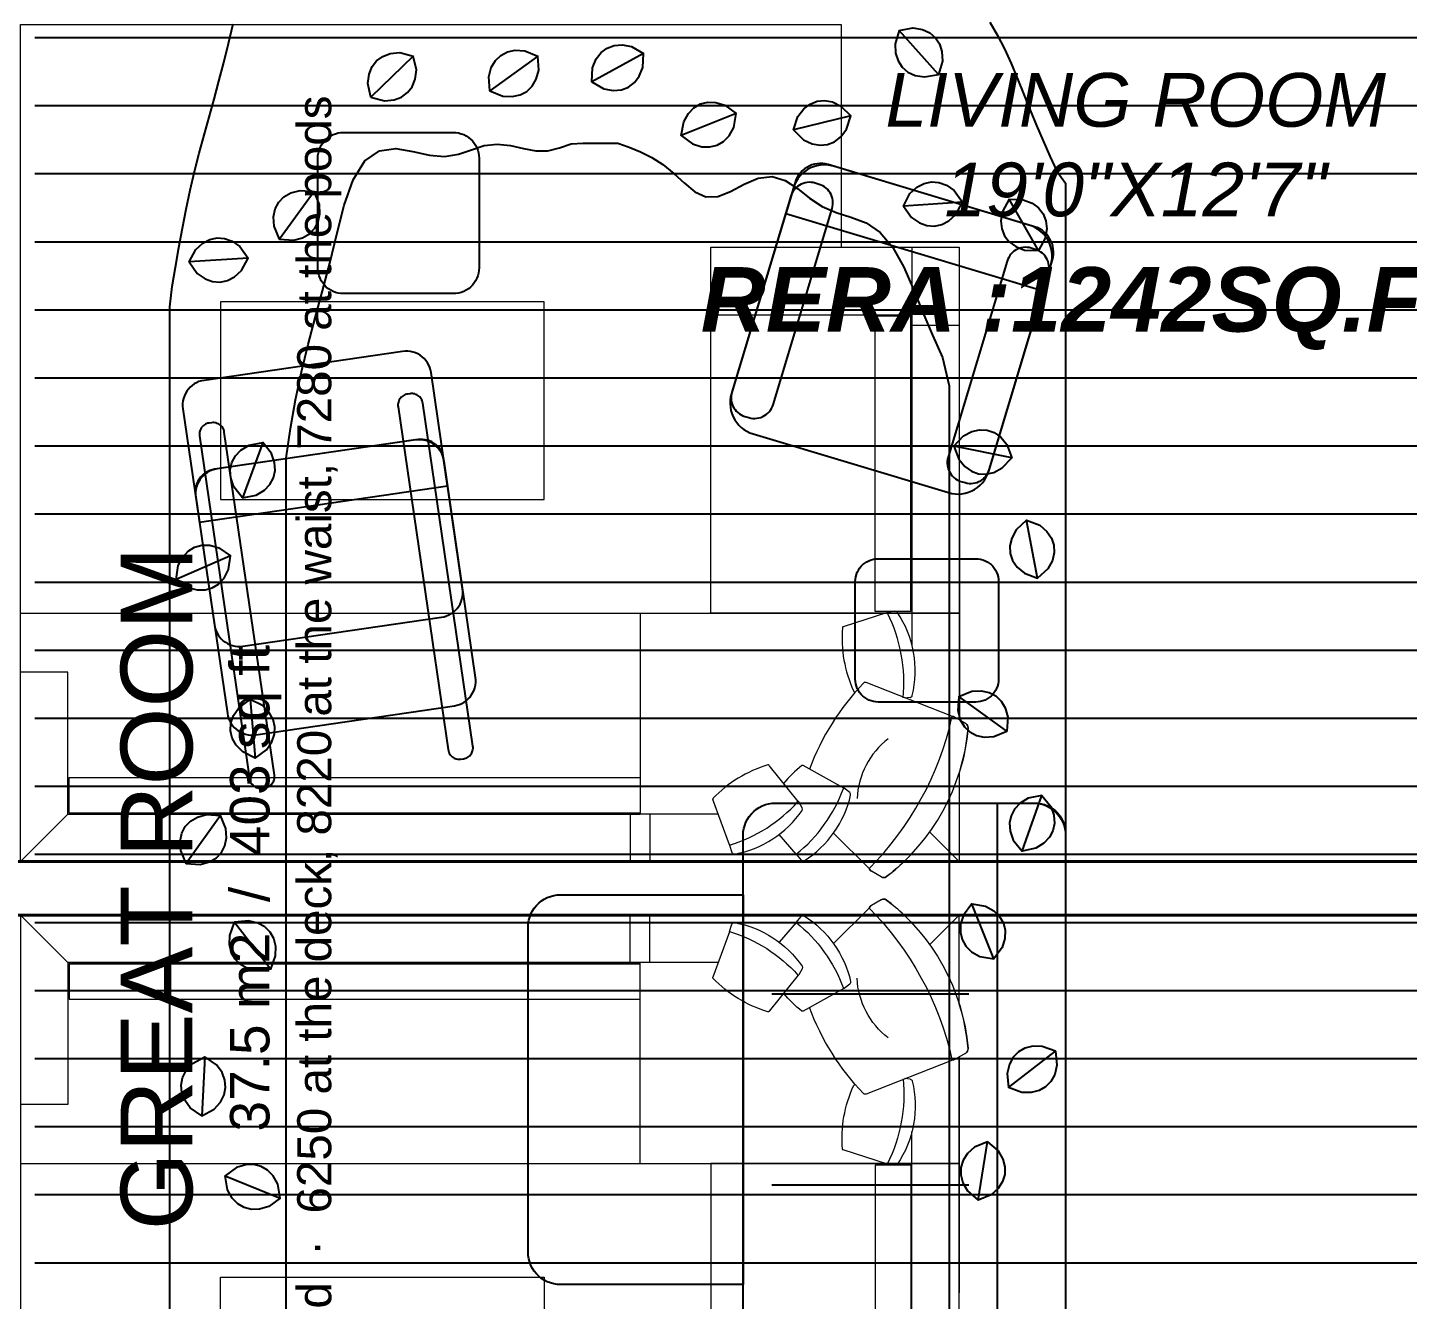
# Model space of a CAD drawing. Header units: millimetres. Extents: x 0 to 125073, y 0 to 71249.
# Drawn here: x 62844 to 66695, y 43261 to 46812 of the extents above; entities that cross this region are included whole.
import ezdxf
from ezdxf.enums import TextEntityAlignment as Align

# ---------------------------------------------------------------- set-up
doc = ezdxf.new("R2010")
doc.units = ezdxf.units.MM
for name, color, linetype, lineweight in [('DA_CARPET AREA RERA', 30, 'Continuous', 9), ('DA_TEXT IN SQ.FT', 193, 'Continuous', 9), ('DA_WALL', 7, 'Continuous', 35)]:
    doc.layers.add(name, color=color, linetype=linetype, lineweight=lineweight)
doc.layers.add('DA_FURNITURE', color=102, linetype='Continuous', lineweight=5, true_color=0xc2666666)
for name, color, linetype in [('PROP-FLOOR', 41, 'CONTINUOUS'), ('PROP-FURN', 9, 'CONTINUOUS'), ('PROP-TEXT', 3, 'CONTINUOUS')]:
    doc.layers.add(name, color=color, linetype=linetype)
doc.styles.get("Standard").update_dxf_attribs({"font": 'arial.ttf'})

# ---------------------------------------------------------------- blocks, each defined once
blk = doc.blocks.new('34ty3v4y5')
at = {"layer": 'DA_FURNITURE'}
for p, q in [((4715.199, 1085.0711), (4715.1791, 1085.037)), ((4713.8694, 1084.9178), (4713.8694, 1085.0532)), ((4713.8694, 1085.0532), (4714.8908, 1085.0532)), ((4714.0869, 1084.9212), (4714.0869, 1085.0532)), ((4714.8908, 1085.0532), (4714.8908, 1084.3602)), ((4715.1789, 1085.0345), (4715.0843, 1084.793)), ((4715.5017, 1084.9711), (4715.5838, 1085.0532)), ((4713.8694, 1084.9212), (4714.8908, 1084.9212)), ((4714.0575, 1084.3602), (4714.0575, 1084.9212)), ((4714.8861, 1084.9178), (4714.0575, 1084.9178)), ((4714.0575, 1084.43), (4714.0575, 1084.9178)), ((4714.0612, 1084.9178), (4714.0612, 1084.8188)), ((4714.8861, 1084.9212), (4714.9798, 1084.9212)), ((4714.8861, 1084.9178), (4714.8861, 1084.8188)), ((4715.126, 1084.9166), (4715.1283, 1084.901)), ((4714.8854, 1084.8735), (4714.8884, 1084.854)), ((4714.8891, 1084.8529), (4714.9284, 1084.7293)), ((4715.6271, 1084.8351), (4715.6112, 1084.8079)), ((4714.8861, 1084.8188), (4714.0612, 1084.8188)), ((4715.6033, 1084.8019), (4715.5049, 1084.7021)), ((4715.3792, 1084.7308), (4715.3161, 1084.6176)), ((4715.3917, 1084.7476), (4715.3795, 1084.732)), ((4715.4162, 1084.6039), (4715.3155, 1084.5223)), ((4715.434, 1084.6149), (4715.4169, 1084.605)), ((4715.5633, 1084.5983), (4715.5083, 1084.5506)), ((4715.5636, 1084.598), (4715.5803, 1084.612)), ((4715.5378, 1084.4124), (4715.4109, 1084.365)), ((4715.538, 1084.412), (4715.5586, 1084.4188)), ((4715.4518, 1084.3803), (4715.4518, 1082.5652)), ((4715.4518, 1084.1897), (4715.5838, 1084.1897)), ((4714.8908, 1084.1622), (4715.4518, 1084.1622)), ((4715.3494, 1082.5692), (4715.3494, 1084.1622)), ((4715.4484, 1082.5692), (4715.4484, 1084.1622)), ((4715.4518, 1084.1347), (4715.5838, 1084.1347)), ((4715.4518, 1082.5652), (4715.0558, 1082.5652)), ((4715.0558, 1082.5652), (4715.0558, 1082.4332)), ((4715.4484, 1082.5692), (4715.3494, 1082.5692)), ((4715.4518, 1082.5652), (4715.5838, 1082.4332))]:
    blk.add_line(p, q, dxfattribs=at)
at = {"layer": 'DA_FURNITURE', "ltscale": 0.5}
blk.add_lwpolyline([(4715.5838, 1082.4332), (4713.2478, 1082.4332), (4713.2478, 1084.7232), (4713.8694, 1084.7232), (4713.8694, 1085.0532), (4715.1891, 1085.0541), (4715.199, 1085.0711, -0.266357), (4715.2107, 1085.0778, -0.055179), (4715.3361, 1085.0532), (4715.5838, 1085.0532), (4715.5838, 1084.8996, -0.027882), (4715.6262, 1084.85, -0.30437), (4715.6271, 1084.8351), (4715.6112, 1084.8079, -0.195374), (4715.6033, 1084.8019), (4715.5838, 1084.7821), (4715.5838, 1082.4332)], format="xyb", dxfattribs=at)
at = {"layer": 'DA_FURNITURE'}
for points in [[(4714.8908, 1082.4332), (4714.8908, 1085.0532), (4715.1886, 1085.0532)], [(4715.3361, 1085.0532), (4715.5838, 1085.0532), (4715.5838, 1084.8996)], [(4714.8908, 1084.3602), (4713.8694, 1084.3602), (4713.8694, 1084.9178)], [(4715.5838, 1084.7821), (4715.5838, 1082.4332), (4714.8908, 1082.4332)], [(4714.8908, 1082.4332), (4714.8908, 1082.4332), (4713.2478, 1082.4332), (4713.2478, 1084.7232), (4713.8694, 1084.7232)]]:
    blk.add_lwpolyline(points, dxfattribs=at)
for points in [[(4715.4518, 1082.5652), (4715.4518, 1084.1622), (4715.4518, 1084.1622), (4715.4518, 1082.5652)], [(4714.0213, 1082.9914), (4714.5738, 1082.9914), (4714.5738, 1083.895), (4714.0213, 1083.895)]]:
    blk.add_lwpolyline(points, close=True, dxfattribs=at)
for centre, radius, start, end in [((4715.2107, 1085.0643), 0.0135, 85.0502, 149.6593), ((4715.1614, 1084.495), 0.5849, 37.3741, 85.0502), ((4715.1815, 1085.0356), 0.00281, 149.6593, 257.5837), ((4714.9925, 1084.1865), 0.8671, 45.2113, 77.45), ((4715.0521, 1084.6378), 0.2925, 76.4026, 124.0786), ((4715.1193, 1084.9155), 0.00673, 8.6878, 76.4026), ((4714.892, 1084.8745), 0.00673, 124.0786, 188.6878), ((4715.0837, 1084.4649), 0.4335, 84.2398, 116.4785), ((4714.8897, 1084.8542), 0.0014, 188.6878, 296.6122), ((4715.4184, 1084.991), 0.2232, 217.5398, 267.2522), ((4715.6155, 1084.8419), 0.0135, 329.6593, 37.3741), ((4715.0904, 1084.7906), 0.0066, 158.5957, 226.2769), ((4715.5998, 1084.8146), 0.0132, 285.4399, 329.6593), ((4714.96, 1085.078), 0.3521, 265.3053, 294.7986), ((4715.5726, 1085.2948), 0.7042, 226.2769, 249.4924), ((4715.1063, 1084.7613), 0.0033, 294.7986, 352.6052), ((4715.397, 1084.7434), 0.00673, 77.2947, 141.9038), ((4715.3341, 1084.4647), 0.2925, 32.1956, 77.2947), ((4714.9315, 1084.7303), 0.0033, 197.6242, 265.3053), ((4715.3806, 1084.7312), 0.0014, 141.9038, 249.8282), ((4715.2374, 1084.3376), 0.4174, 38.5947, 70.0073), ((4715.3189, 1084.616), 0.0033, 150.8402, 218.5214), ((4715.5916, 1084.8332), 0.3521, 218.5214, 230.1035), ((4715.4176, 1084.6038), 0.0014, 120.0661, 227.9905), ((4715.1383, 1084.2917), 0.4174, 16.757, 48.1696), ((4715.4374, 1084.609), 0.00673, 55.457, 120.0661), ((4715.2754, 1084.3737), 0.2925, 10.3579, 55.457), ((4715.576, 1084.617), 0.0066, 310.0568, 32.1956), ((4715.3175, 1084.5197), 0.0033, 129.0025, 196.6837), ((4715.6517, 1084.6199), 0.3521, 196.6837, 226.177), ((4715.5566, 1084.4251), 0.0066, 288.2192, 10.3579), ((4715.4101, 1084.3682), 0.0033, 226.177, 283.9836)]:
    blk.add_arc(centre, radius, start, end, dxfattribs=at)
blk = doc.blocks.new('SRAFGADFGDFG')
at = {"layer": 'DA_FURNITURE', "yscale": 1000, "zscale": 1000, "rotation": 270}
for p, xscale in [((-1120651.8, 4800395.3), 1000), ((-1120651.8, -4630922.3), -1000)]:
    blk.add_blockref('34ty3v4y5', p, dxfattribs=dict(at, xscale=xscale))
blk = doc.blocks.new('A$C1c7226e4')
at = {"layer": 'DA_CARPET AREA RERA'}
blk.add_lwpolyline([(-1.85, 2.88), (-1.85, -0.62), (-4.425, -0.62), (-4.425, -1.325), (-4.275, -1.325), (-4.275, -2.385), (-10.355, -2.385), (-10.355, 0.665)], dxfattribs=at)
at = {"layer": 'DA_WALL'}
blk.add_lwpolyline([(-4.275, -2.385), (-4.275, -2.535), (-13.075, -2.535), (-13.075, -2.385), (-4.275, -2.385)], dxfattribs=at)
blk = doc.blocks.new('14TH 2')
at = {"layer": 'DA_CARPET AREA RERA'}
blk.add_lwpolyline([(6319.6477, 1262.8521), (6319.6477, 1264.1521), (6322.0227, 1264.1521), (6322.0227, 1265.3721), (6322.0227, 1265.4971), (6323.0927, 1265.4971), (6323.0927, 1265.3471), (6324.5977, 1265.3471), (6324.5977, 1268.8471), (6322.0227, 1268.8471), (6322.0227, 1269.5521), (6322.1727, 1269.5521), (6322.1727, 1270.6121), (6316.0927, 1270.6121), (6316.0927, 1267.5621), (6316.2427, 1267.5621), (6316.2427, 1265.9471), (6316.0927, 1265.9471), (6316.0927, 1262.977), (6314.9727, 1262.9771), (6314.9727, 1261.1971)], dxfattribs=at)
at = {"layer": 'DA_WALL'}
blk.add_lwpolyline([(6322.1727, 1270.6121), (6322.1727, 1270.7621), (6313.3727, 1270.7621), (6313.3727, 1270.6121), (6322.1727, 1270.6121)], dxfattribs=at)
blk = doc.blocks.new('A$Cfed68cb1')
at = {"layer": 'DA_TEXT IN SQ.FT', "attachment_point": 1}
for s, width, heights, insert, char_height in [('\\pxqc;{\\fArial|b0|i1|c0|p34;LIVING ROOM\\P19\'0"X12\'7"}', 2.300046, [-0.4057], (-43.1377, -11.8291), 0.15), ('{\\fArial|b1|i1|c0|p34;\\P\\pxqc;RERA :1242SQ.FT}', 2.985736, [-0.507], (-43.6116, -12.071), 0.18)]:
    blk.add_mtext_dynamic_manual_height_columns(s, width=width, gutter_width=12.5, heights=heights, dxfattribs=dict(at, insert=insert, char_height=char_height))

msp = doc.modelspace()

# ---------------------------------------------------------------- linework, layer by layer
at = {"layer": 'PROP-FLOOR'}
for p, q in [((62864, 46784), (68584, 46784)), ((62864, 46594), (68584, 46594)), ((62864, 46404), (68584, 46404)), ((62864, 46214), (68584, 46214)), ((62864, 46024), (68584, 46024)), ((62864, 45834), (68384, 45834)), ((62864, 45644), (68184, 45644)), ((62864, 45454), (68024, 45454)), ((62864, 45264), (67904, 45264)), ((62864, 45074), (67824, 45074)), ((62864, 44884), (67784, 44884)), ((62864, 44694), (67744, 44694)), ((62864, 44504), (67704, 44504)), ((62864, 44314), (67704, 44314)), ((62864, 44124), (67744, 44124)), ((62864, 43934), (67784, 43934)), ((62864, 43744), (67824, 43744)), ((62864, 43554), (67904, 43554)), ((62864, 43364), (67904, 43364))]:
    msp.add_line(p, q, dxfattribs=at)
for points in [[(65276.44393, 46803.90402), (65265.1628, 46766.3474), (65266.40759, 46739.89163), (65273.27456, 46718.41842), (65284.76166, 46701.03971), (65300.63371, 46687.54708), (65321.12588, 46678.14895), (65347.24023, 46673.73337), (65385.88051, 46680.41865), (65276.44393, 46803.90402), (65315.0842, 46810.5893), (65341.19856, 46806.17372), (65361.69073, 46796.77559), (65377.56278, 46783.28296), (65389.04987, 46765.90424), (65395.91685, 46744.43104), (65397.16164, 46717.97527), (65385.88051, 46680.41865)], [(64134.1495, 46635.20068), (64170.41722, 46620.28706), (64196.86739, 46618.92864), (64218.91101, 46623.65439), (64237.33348, 46633.3799), (64252.31912, 46647.8507), (64263.6836, 46667.32125), (64270.64152, 46692.87598), (64267.7819, 46731.98591), (64134.1495, 46635.20068), (64131.28988, 46674.31061), (64138.24781, 46699.86534), (64149.61229, 46719.33589), (64164.59792, 46733.80668), (64183.02039, 46743.5322), (64205.06401, 46748.25795), (64231.51418, 46746.89953), (64267.7819, 46731.98591)], [(64418.59944, 46660.41239), (64452.6895, 46641.03119), (64478.75542, 46636.33809), (64501.21973, 46638.23767), (64520.72438, 46645.55488), (64537.42001, 46658.01397), (64551.15598, 46675.8907), (64561.29034, 46700.3601), (64563.40056, 46739.51761), (64418.59944, 46660.41239), (64420.70966, 46699.5699), (64430.84402, 46724.0393), (64444.57999, 46741.91603), (64461.27562, 46754.37512), (64480.78027, 46761.69233), (64503.24458, 46763.59191), (64529.3105, 46758.89881), (64563.40056, 46739.51761)], [(63802.29677, 46617.09804), (63840.33122, 46607.55108), (63866.70207, 46610.00779), (63887.83777, 46617.85227), (63904.67142, 46630.12425), (63917.42198, 46646.59835), (63925.87048, 46667.49995), (63929.08384, 46693.78933), (63920.6336, 46732.08237), (63802.29677, 46617.09804), (63793.84653, 46655.39109), (63797.05989, 46681.68046), (63805.5084, 46702.58206), (63818.25896, 46719.05617), (63835.0926, 46731.32814), (63856.22831, 46739.17263), (63882.59916, 46741.62933), (63920.6336, 46732.08237)], [(64668.45256, 46510.22441), (64700.01009, 46486.94597), (64725.33765, 46479.20184), (64747.86893, 46478.43021), (64768.10232, 46483.38833), (64786.15478, 46493.78456), (64801.90935, 46509.91055), (64814.86764, 46533.00903), (64821.59596, 46571.64183), (64668.45256, 46510.22441), (64675.18088, 46548.85722), (64688.13917, 46571.9557), (64703.89374, 46588.08168), (64721.9462, 46598.47792), (64742.17959, 46603.43604), (64764.71087, 46602.66441), (64790.03843, 46594.92028), (64821.59596, 46571.64183)], [(64981.73677, 46526.12132), (65009.66849, 46498.59709), (65033.63953, 46487.3345), (65055.83285, 46483.37084), (65076.56529, 46485.40521), (65095.91123, 46493.1323), (65113.79629, 46506.85741), (65129.90362, 46527.88146), (65142.05029, 46565.16714), (64981.73677, 46526.12132), (64993.88344, 46563.40701), (65009.99078, 46584.43106), (65027.87584, 46598.15616), (65047.22177, 46605.88325), (65067.95422, 46607.91762), (65090.14754, 46603.95396), (65114.11858, 46592.69137), (65142.05029, 46565.16714)], [(65288.2547, 46313.44769), (65311.11303, 46281.58454), (65332.82637, 46266.41919), (65354.02578, 46258.74855), (65374.80288, 46257.23682), (65395.17914, 46261.57049), (65415.13309, 46272.06306), (65434.57311, 46290.05035), (65452.86814, 46324.73544), (65288.2547, 46313.44769), (65306.54973, 46348.13278), (65325.98975, 46366.12007), (65345.94369, 46376.61264), (65366.31996, 46380.94631), (65387.09705, 46379.43458), (65408.29647, 46371.76394), (65430.00981, 46356.59859), (65452.86814, 46324.73544)], [(63546.82475, 46220.76726), (63585.9375, 46217.94662), (63611.48529, 46224.93001), (63630.94451, 46236.31389), (63645.40035, 46251.31394), (63655.1075, 46269.74609), (63659.81128, 46291.79441), (63658.4265, 46318.24322), (63643.47674, 46354.49606), (63546.82475, 46220.76726), (63531.87499, 46257.0201), (63530.49021, 46283.4689), (63535.19398, 46305.51722), (63544.90113, 46323.94938), (63559.35698, 46338.94942), (63578.8162, 46350.3333), (63604.36398, 46357.3167), (63643.47674, 46354.49606)], [(65583.40041, 46332.5065), (65564.75872, 46298.00649), (65560.62871, 46271.84545), (65563.01219, 46249.42731), (65570.74824, 46230.08496), (65583.5644, 46213.66184), (65601.73313, 46200.3145), (65626.41534, 46190.71006), (65665.60925, 46189.4446), (65583.40041, 46332.5065), (65622.59432, 46331.24104), (65647.27654, 46321.6366), (65665.44526, 46308.28927), (65678.26142, 46291.86614), (65685.99747, 46272.52379), (65688.38095, 46250.10565), (65684.25095, 46223.94461), (65665.60925, 46189.4446)], [(63294.88572, 46157.38268), (63317.65936, 46125.45895), (63339.33236, 46110.23599), (63360.51133, 46102.50909), (63381.28434, 46100.94219), (63401.67204, 46105.22174), (63421.65378, 46115.6613), (63441.14149, 46133.5969), (63459.52856, 46168.23329), (63294.88572, 46157.38268), (63313.27279, 46192.01907), (63332.76051, 46209.95468), (63352.74224, 46220.39423), (63373.12995, 46224.67378), (63393.90295, 46223.10688), (63415.08193, 46215.37998), (63436.75492, 46200.15702), (63459.52856, 46168.23329)], [(65428.83765, 45643.2349), (65442.55408, 45606.49768), (65459.53823, 45586.17539), (65477.98907, 45573.22083), (65497.64519, 45566.32084), (65518.44525, 45565.16723), (65540.45058, 45570.06818), (65563.92261, 45582.33688), (65590.66235, 45611.0205), (65428.83765, 45643.2349), (65455.57739, 45671.91852), (65479.04942, 45684.18721), (65501.05475, 45689.08816), (65521.85481, 45687.93455), (65541.51093, 45681.03456), (65559.96177, 45668.08001), (65576.94592, 45647.75771), (65590.66235, 45611.0205)], [(63443.70924, 45498.89906), (63482.1373, 45506.71237), (63504.8618, 45520.31583), (63520.53785, 45536.51816), (63530.42172, 45554.85616), (63534.80823, 45575.22112), (63533.40256, 45597.72174), (63524.94844, 45622.82124), (63500.79076, 45653.71088), (63443.70924, 45498.89906), (63419.55156, 45529.7887), (63411.09744, 45554.8882), (63409.69177, 45577.38882), (63414.07828, 45597.75378), (63423.96215, 45616.09178), (63439.6382, 45632.29411), (63462.3627, 45645.89757), (63500.79076, 45653.71088)], [(65631.99999, 45436.46458), (65603.03499, 45410.02989), (65590.51858, 45386.68902), (65585.38503, 45364.73678), (65586.31845, 45343.92569), (65593.01003, 45324.19765), (65605.76859, 45305.61074), (65625.91001, 45288.41248), (65662.50001, 45274.30803), (65631.99999, 45436.46458), (65668.58999, 45422.36013), (65688.73141, 45405.16187), (65701.48997, 45386.57496), (65708.18155, 45366.84692), (65709.11497, 45346.03582), (65703.98142, 45324.08359), (65691.46501, 45300.74271), (65662.50001, 45274.30803)], [(63259.15044, 45271.28242), (63291.40321, 45248.97721), (63316.95517, 45242.0091), (63339.4995, 45241.92496), (63359.57227, 45247.49784), (63377.29928, 45258.43978), (63392.55473, 45275.03873), (63404.80255, 45298.52166), (63410.34956, 45337.34168), (63259.15044, 45271.28242), (63264.69745, 45310.10245), (63276.94527, 45333.58537), (63292.20072, 45350.18432), (63309.92773, 45361.12627), (63330.0005, 45366.69914), (63352.54483, 45366.615), (63378.09679, 45359.64689), (63410.34956, 45337.34168)], [(65442.84098, 44944.22384), (65440.05648, 44905.10849), (65447.06347, 44879.56717), (65458.46533, 44860.11848), (65473.47873, 44845.6765), (65491.91984, 44835.98638), (65513.9725, 44831.30298), (65540.42001, 44832.7122), (65576.65902, 44847.69545), (65442.84098, 44944.22384), (65479.07999, 44959.20709), (65505.5275, 44960.61631), (65527.58016, 44955.9329), (65546.02127, 44946.24279), (65561.03467, 44931.80081), (65572.43653, 44912.35211), (65579.44352, 44886.81079), (65576.65902, 44847.69545)], [(63479.49295, 44772.13704), (63510.90569, 44795.61051), (63525.64604, 44817.61458), (63532.90308, 44838.95911), (63534.0106, 44859.76167), (63529.28161, 44880.04984), (63518.40309, 44899.79602), (63500.04126, 44918.88267), (63465.00705, 44936.49993), (63479.49295, 44772.13704), (63444.45874, 44789.7543), (63426.09691, 44808.84095), (63415.21839, 44828.58713), (63410.4894, 44848.8753), (63411.59692, 44869.67786), (63418.85396, 44891.02239), (63433.59431, 44913.02646), (63465.00705, 44936.49993)], [(65675.07558, 44668.48782), (65636.72122, 44660.32039), (65614.12316, 44646.50791), (65598.59723, 44630.16168), (65588.88292, 44611.73329), (65584.68444, 44591.32874), (65586.29758, 44568.84204), (65594.98285, 44543.82159), (65619.42442, 44513.15608), (65675.07558, 44668.48782), (65699.51715, 44637.82231), (65708.20242, 44612.80185), (65709.81556, 44590.31515), (65705.61708, 44569.9106), (65695.90277, 44551.48222), (65680.37684, 44535.13599), (65657.77878, 44521.32351), (65619.42442, 44513.15608)], [(63286.99516, 44477.99589), (63326.13052, 44475.50843), (63351.6179, 44482.70913), (63370.97948, 44494.2583), (63385.30706, 44509.38091), (63394.8569, 44527.89506), (63399.37274, 44549.98264), (63397.76278, 44576.41869), (63382.50484, 44612.54291), (63286.99516, 44477.99589), (63271.73722, 44514.1201), (63270.12726, 44540.55616), (63274.6431, 44562.64374), (63284.19294, 44581.15788), (63298.52052, 44596.28049), (63317.8821, 44607.82967), (63343.36948, 44615.03037), (63382.50484, 44612.54291)], [(65478.94334, 44365.46796), (65455.70529, 44333.88067), (65447.99358, 44308.54322), (65447.25078, 44286.01097), (65452.23478, 44265.78394), (65462.6541, 44247.7448), (65478.80024, 44232.01087), (65501.91528, 44219.08215), (65540.55666, 44212.40327), (65478.94334, 44365.46796), (65517.58472, 44358.78907), (65540.69976, 44345.86035), (65556.8459, 44330.12643), (65567.26522, 44312.08728), (65572.24922, 44291.86025), (65571.50642, 44269.32801), (65563.79471, 44243.99055), (65540.55666, 44212.40327)], [(63522.56935, 44183.42265), (63536.41965, 44220.10961), (63537.00663, 44246.58814), (63531.64045, 44268.48467), (63521.38216, 44286.61587), (63506.48077, 44301.1734), (63486.68728, 44311.96561), (63460.94062, 44318.17581), (63421.93065, 44314.17759), (63522.56935, 44183.42265), (63483.55938, 44179.42443), (63457.81272, 44185.63463), (63438.01923, 44196.42684), (63423.11784, 44210.98437), (63412.85955, 44229.11557), (63407.49337, 44251.0121), (63408.08035, 44277.49063), (63421.93065, 44314.17759)], [(63330.28818, 43773.93648), (63364.70708, 43792.72752), (63382.41346, 43812.42374), (63392.61853, 43832.52624), (63396.65926, 43852.96262), (63394.84944, 43873.71587), (63386.87528, 43894.803), (63371.39981, 43916.29641), (63339.21182, 43938.695), (63330.28818, 43773.93648), (63298.10019, 43796.33508), (63282.62472, 43817.82849), (63274.65056, 43838.91561), (63272.84074, 43859.66887), (63276.88147, 43880.10524), (63287.08654, 43900.20775), (63304.79292, 43919.90396), (63339.21182, 43938.695)], [(65712.48992, 43954.07474), (65675.7653, 43967.82487), (65649.28527, 43968.3396), (65627.40347, 43962.91369), (65609.30032, 43952.60597), (65594.78351, 43937.66491), (65584.04535, 43917.84205), (65577.90543, 43892.07854), (65582.01008, 43853.07962), (65712.48992, 43954.07474), (65716.59457, 43915.07582), (65710.45465, 43889.31231), (65699.71649, 43869.48945), (65685.19968, 43854.54839), (65667.09653, 43844.24067), (65645.21473, 43838.81476), (65618.7347, 43839.32949), (65582.01008, 43853.07962)], [(65522.80314, 43701.61831), (65486.60771, 43686.5301), (65466.93846, 43668.79375), (65454.68691, 43649.86881), (65448.53096, 43629.96712), (65448.16034, 43609.1384), (65453.88532, 43587.33293), (65467.028, 43564.33886), (65496.69686, 43538.69667), (65522.80314, 43701.61831), (65552.472, 43675.97612), (65565.61468, 43652.98205), (65571.33966, 43631.17658), (65570.96904, 43610.34786), (65564.81309, 43590.44617), (65552.56154, 43571.52123), (65532.89229, 43553.78488), (65496.69686, 43538.69667)], [(63548.71463, 43544.18259), (63542.12047, 43582.83852), (63529.24244, 43605.98185), (63513.54395, 43622.16243), (63495.52768, 43632.62126), (63475.31163, 43637.6496), (63452.77781, 43636.95618), (63427.42351, 43629.30003), (63395.78537, 43606.13127), (63548.71463, 43544.18259), (63517.07649, 43521.01384), (63491.72219, 43513.35768), (63469.18837, 43512.66427), (63448.97232, 43517.6926), (63430.95605, 43528.15144), (63415.25756, 43544.33202), (63402.37953, 43567.47534), (63395.78537, 43606.13127)]]:
    msp.add_lwpolyline(points, close=True, dxfattribs=at)
msp.add_lwpolyline([(63566, 43208.03061), (63566, 43302.96994), (63566, 43394.44793), (63566, 43482.862), (63566, 43568.56889), (63566, 43651.89096), (63566, 43733.12154), (63566, 43812.52945), (63566, 43890.36285), (63566, 43966.85259), (63566, 44042.21519), (63566, 44116.65539), (63566, 44190.36848), (63566, 44263.54244), (63566, 44336.35991), (63566, 44409), (63566, 44481.64009), (63566, 44554.45756), (63566, 44627.63152), (63566, 44701.34461), (63566, 44775.78481), (63566, 44851.14741), (63566, 44927.63715), (63566, 45005.47055), (63566, 45084.87846), (63566, 45166.10904), (63566, 45249.43111), (63566, 45335.138), (63566, 45423.55207), (63566, 45515.03006), (63566, 45609.96939), (63577.77061, 45692.2756), (63592.13781, 45772.42541), (63608.3392, 45851.13433), (63626.79531, 45927.36885), (63646.97686, 46001.64402), (63667.55318, 46076.33868), (63687.38541, 46154.16233), (63706.70238, 46235.39431), (63727.54845, 46315.75492), (63753.01578, 46386.80913), (63785.62218, 46439.31209), (63825.82938, 46467.8412), (63871.6249, 46473.98613), (63919.39784, 46466.10031), (63965.55874, 46455.61254), (64007.98731, 46451.84308), (64046.58962, 46458.0533), (64082.80944, 46470.72462), (64118.5094, 46482.27349), (64154.80309, 46486.20177), (64191.4143, 46482.46102), (64227.65597, 46474.27489), (64262.75402, 46467.65183), (64296.398, 46467.84485), (64328.93013, 46475.9708), (64361.10535, 46487.44992), (64393.77858, 46489.14), (64426.3177, 46489.14), (64458.69829, 46489.14), (64491, 46489.14), (64523.1234, 46477.65747), (64554.91589, 46464.49275), (64586.34755, 46449.04693), (64617.26208, 46429.32499), (64647.46987, 46404.55081), (64677.03768, 46377.23623), (64706.56339, 46353.26194), (64737.16202, 46339.52502), (64770.04299, 46340.28299), (64805.84713, 46354.29156), (64844.1381, 46374.55797), (64883.4311, 46391.12533), (64921.85817, 46395.56781), (64958.16847, 46384.8319), (64992.49428, 46362.33819), (65026.37588, 46335.72802), (65061.93122, 46312.47503), (65100.57095, 46295.74868), (65141.98898, 46282.76289), (65184.07437, 46266.45004), (65223.88958, 46239.42501), (65259.19769, 46197.90239), (65289.62018, 46143.31627), (65316.69213, 46080.88505), (65342.79474, 46016.30878), (65369.69987, 45952.83622), (65397.80387, 45890.58044), (65416, 45812.07215), (65416, 45708.81573), (65416, 45609.96939), (65416, 45515.03006), (65416, 45423.55207), (65416, 45335.138), (65416, 45249.43111), (65416, 45166.10904), (65416, 45084.87846), (65416, 45005.47055), (65416, 44927.63715), (65416, 44851.14741), (65416, 44775.78481), (65416, 44701.34461), (65416, 44627.63152), (65416, 44554.45756), (65416, 44481.64009), (65416, 44409), (65416, 44336.35991), (65416, 44263.54244), (65416, 44190.36848), (65416, 44116.65539), (65416, 44042.21519), (65416, 43966.85259), (65416, 43890.36285), (65416, 43812.52945), (65416, 43733.12154), (65416, 43651.89096), (65416, 43568.56889), (65416, 43482.862), (65416, 43394.44793), (65416, 43302.96994), (65416, 43208.03061)], dxfattribs=at)
at = {"layer": 'PROP-FURN'}
for p, q in [((65471, 44113.66667), (64921, 44113.66667)), ((65471, 43580.33333), (64921, 43580.33333))]:
    msp.add_line(p, q, dxfattribs=at)
for points in [[(65529.10498, 46826.43566), (65550.40589, 46791.39197), (65570.21646, 46752.67063), (65588.87609, 46711.28999), (65606.80017, 46668.30412), (65624.4114, 46624.65156), (65642.07398, 46581.0389), (65660.04226, 46537.87544), (65678.43225, 46495.26517), (65697.22, 46453.05117), (65716.41063, 46411.13573), (65741, 46377.28339), (65741, 46305.04344), (65741, 46234.48474), (65741, 46165.50775), (65741, 46098.0192), (65741, 46031.93161), (65741, 45967.16274), (65741, 45903.63521), (65741, 45841.27604), (65741, 45780.01631), (65741, 45719.79083), (65741, 45660.53783), (65741, 45602.19871), (65741, 45544.71772), (65741, 45488.0418), (65741, 45432.12033), (65741, 45376.90492), (65741, 45322.34927), (65741, 45268.40895), (65741, 45215.04128), (65741, 45162.20518), (65741, 45109.86102), (65741, 45057.97049), (65741, 45006.49649), (65741, 44955.40305), (65741, 44904.65514), (65741, 44854.21866), (65741, 44804.06029), (65741, 44754.1474), (65741, 44704.44801), (65741, 44654.93063), (65741, 44605.56427), (65741, 44556.31827), (65741, 44507.16228), (65741, 44458.06619), (65741, 44409), (65741, 44359.93381), (65741, 44310.83772), (65741, 44261.68173), (65741, 44212.43573), (65741, 44163.06937), (65741, 44113.55199), (65741, 44063.8526), (65741, 44013.93971), (65741, 43963.78134), (65741, 43913.34486), (65741, 43862.59695), (65741, 43811.50351), (65741, 43760.02951), (65741, 43708.13898), (65741, 43655.79482), (65741, 43602.95872), (65741, 43549.59105), (65741, 43495.65073), (65741, 43441.09508), (65741, 43385.87967), (65741, 43329.9582), (65741, 43273.28228), (65741, 43215.80129)], [(63241, 43215.80129), (63241, 43273.28228), (63241, 43329.9582), (63241, 43385.87967), (63241, 43441.09508), (63241, 43495.65073), (63241, 43549.59105), (63241, 43602.95872), (63241, 43655.79482), (63241, 43708.13898), (63241, 43760.02951), (63241, 43811.50351), (63241, 43862.59695), (63241, 43913.34486), (63241, 43963.78134), (63241, 44013.93971), (63241, 44063.8526), (63241, 44113.55199), (63241, 44163.06937), (63241, 44212.43573), (63241, 44261.68173), (63241, 44310.83772), (63241, 44359.93381), (63241, 44409), (63241, 44458.06619), (63241, 44507.16228), (63241, 44556.31827), (63241, 44605.56427), (63241, 44654.93063), (63241, 44704.44801), (63241, 44754.1474), (63241, 44804.06029), (63241, 44854.21866), (63241, 44904.65514), (63241, 44955.40305), (63241, 45006.49649), (63241, 45057.97049), (63241, 45109.86102), (63241, 45162.20518), (63241, 45215.04128), (63241, 45268.40895), (63241, 45322.34927), (63241, 45376.90492), (63241, 45432.12033), (63241, 45488.0418), (63241, 45544.71772), (63241, 45602.19871), (63241, 45660.53783), (63241, 45719.79083), (63241, 45780.01631), (63241, 45841.27604), (63241, 45903.63521), (63241, 45967.16274), (63241, 46031.93161), (63247.81959, 46088.80447), (63256.90623, 46143.15621), (63266.36883, 46197.43641), (63276.32136, 46251.46678), (63286.89961, 46305.00863), (63298.21513, 46357.83017), (63310.31494, 46409.77986), (63323.15583, 46460.8498), (63336.59909, 46511.21292), (63350.42819, 46561.22164), (63364.38722, 46611.36126), (63378.23403, 46662.16038), (63391.79846, 46714.06952), (63405.03433, 46767.32747), (63418.05419, 46821.84053)], [(64841, 43137), (64841, 44557), (64841.49303, 44566.40756), (64842.96672, 44575.71205), (64845.40491, 44584.81153), (64848.78091, 44593.6063), (64853.05771, 44602), (64858.18847, 44609.90067), (64864.11697, 44617.22175), (64870.77825, 44623.88303), (64878.09933, 44629.81153), (64886, 44634.94229), (64894.3937, 44639.21909), (64903.18847, 44642.59509), (64912.28795, 44645.03328), (64921.59244, 44646.50697), (64931, 44647), (65651, 44647), (65660.40756, 44646.50697), (65669.71205, 44645.03328), (65678.81153, 44642.59509), (65687.6063, 44639.21909), (65696, 44634.94229), (65703.90067, 44629.81153), (65711.22175, 44623.88303), (65717.88303, 44617.22175), (65723.81153, 44609.90067), (65728.94229, 44602), (65733.21909, 44593.6063), (65736.59509, 44584.81153), (65739.03328, 44575.71205), (65740.50697, 44566.40756), (65741, 44557), (65741, 43137)], [(65551, 43047), (65551, 44647), (65655.5, 44647), (65664.43718, 44646.53162), (65673.27645, 44645.13162), (65681.92095, 44642.81533), (65690.27598, 44639.60814), (65698.25, 44635.54517), (65705.75564, 44630.67095), (65712.71067, 44625.03888), (65719.03888, 44618.71067), (65724.67095, 44611.75564), (65729.54517, 44604.25), (65733.60814, 44596.27598), (65736.81533, 44587.92095), (65739.13162, 44579.27645), (65740.53162, 44570.43718), (65741, 44561.5), (65741, 43132.5)]]:
    msp.add_lwpolyline(points, dxfattribs=at)
for points in [[(63654, 46447), (63654.39442, 46454.52605), (63655.57337, 46461.96964), (63657.52393, 46469.24922), (63660.22473, 46476.28504), (63663.64617, 46483), (63667.75078, 46489.32054), (63672.49357, 46495.1774), (63677.8226, 46500.50643), (63683.67946, 46505.24922), (63690, 46509.35383), (63696.71496, 46512.77527), (63703.75078, 46515.47607), (63711.03036, 46517.42663), (63718.47395, 46518.60558), (63726, 46519), (64032, 46519), (64039.52605, 46518.60558), (64046.96964, 46517.42663), (64054.24922, 46515.47607), (64061.28504, 46512.77527), (64068, 46509.35383), (64074.32054, 46505.24922), (64080.1774, 46500.50643), (64085.50643, 46495.1774), (64090.24922, 46489.32054), (64094.35383, 46483), (64097.77527, 46476.28504), (64100.47607, 46469.24922), (64102.42663, 46461.96964), (64103.60558, 46454.52605), (64104, 46447), (64104, 46141), (64103.60558, 46133.47395), (64102.42663, 46126.03036), (64100.47607, 46118.75078), (64097.77527, 46111.71496), (64094.35383, 46105), (64090.24922, 46098.67946), (64085.50643, 46092.8226), (64080.1774, 46087.49357), (64074.32054, 46082.75078), (64068, 46078.64617), (64061.28504, 46075.22473), (64054.24922, 46072.52393), (64046.96964, 46070.57337), (64039.52605, 46069.39442), (64032, 46069), (63726, 46069), (63718.47395, 46069.39442), (63711.03036, 46070.57337), (63703.75078, 46072.52393), (63696.71496, 46075.22473), (63690, 46078.64617), (63683.67946, 46082.75078), (63677.8226, 46087.49357), (63672.49357, 46092.8226), (63667.75078, 46098.67946), (63663.64617, 46105), (63660.22473, 46111.71496), (63657.52393, 46118.75078), (63655.57337, 46126.03036), (63654.39442, 46133.47395), (63654, 46141)], [(64808.45842, 45789.78589), (64806.21964, 45780.6353), (64804.94962, 45771.30083), (64804.66228, 45761.88474), (64805.36076, 45752.4902), (64807.03741, 45743.22013), (64809.67386, 45734.17611), (64813.24123, 45725.45721), (64817.70043, 45717.15897), (64823.0026, 45709.3723), (64829.08966, 45702.18251), (64835.89491, 45695.66838), (64843.34379, 45689.90127), (64851.35469, 45684.94438), (64859.83984, 45680.85201), (64868.70628, 45677.669), (65414.52797, 45513.41711), (65423.67855, 45511.17833), (65433.01302, 45509.90831), (65442.42911, 45509.62097), (65451.82365, 45510.31945), (65461.09372, 45511.9961), (65470.13774, 45514.63255), (65478.85664, 45518.19992), (65487.15489, 45522.65912), (65494.94156, 45527.96129), (65502.13135, 45534.04835), (65508.64548, 45540.8536), (65514.41258, 45548.30248), (65519.36947, 45556.31338), (65523.46184, 45564.79853), (65526.64485, 45573.66497), (65699.54158, 46148.21411), (65701.78036, 46157.3647), (65703.05038, 46166.69917), (65703.33772, 46176.11526), (65702.63924, 46185.5098), (65700.96259, 46194.77987), (65698.32614, 46203.82389), (65694.75877, 46212.54279), (65690.29957, 46220.84103), (65684.9974, 46228.6277), (65678.91034, 46235.81749), (65672.10509, 46242.33162), (65664.65621, 46248.09873), (65656.64531, 46253.05562), (65648.16016, 46257.14799), (65639.29372, 46260.331), (65093.47203, 46424.58289), (65084.32145, 46426.82167), (65074.98698, 46428.09169), (65065.57089, 46428.37903), (65056.17635, 46427.68055), (65046.90628, 46426.0039), (65037.86226, 46423.36745), (65029.14336, 46419.80008), (65020.84511, 46415.34088), (65013.05844, 46410.03871), (65005.86865, 46403.95165), (64999.35452, 46397.1464), (64993.58742, 46389.69752), (64988.63053, 46381.68662), (64984.53816, 46373.20147), (64981.35515, 46364.33503)], [(64959.74306, 46292.51639), (65677.92949, 46076.39547), (65704.08012, 46163.29603), (65705.92711, 46170.84526), (65706.97488, 46178.5462), (65707.21194, 46186.31447), (65706.63569, 46194.06497), (65705.25245, 46201.71277), (65703.07738, 46209.1741), (65700.1343, 46216.36719), (65696.45546, 46223.21324), (65692.08117, 46229.63724), (65687.05935, 46235.56882), (65681.44502, 46240.94297), (65675.29969, 46245.70083), (65668.6907, 46249.79027), (65661.69045, 46253.16647), (65654.37564, 46255.79246), (65078.39012, 46429.12143), (65070.84089, 46430.96842), (65063.13995, 46432.01619), (65055.37168, 46432.25325), (65047.62118, 46431.677), (65039.97337, 46430.29376), (65032.51205, 46428.11869), (65025.31896, 46425.17561), (65018.47291, 46421.49677), (65012.04891, 46417.12248), (65006.11733, 46412.10066), (65000.74317, 46406.48633), (64995.98531, 46400.341), (64991.89588, 46393.73201), (64988.51967, 46386.73176), (64985.89369, 46379.41695)], [(64809.61106, 45793.61621), (64808.2678, 45788.12586), (64807.50579, 45782.52518), (64807.33338, 45776.87553), (64807.75247, 45771.2388), (64808.75846, 45765.67676), (64810.34033, 45760.25035), (64812.48075, 45755.01901), (64815.15627, 45750.04006), (64818.33757, 45745.36806), (64821.98981, 45741.05419), (64826.07296, 45737.14571), (64830.54228, 45733.68545), (64835.34883, 45730.71131), (64840.43992, 45728.25589), (64845.75978, 45726.34608), (64857.25076, 45722.88815), (64862.74111, 45721.54488), (64868.3418, 45720.78287), (64873.99145, 45720.61047), (64879.62817, 45721.02956), (64885.19021, 45722.03555), (64890.61663, 45723.61742), (64895.84797, 45725.75784), (64900.82691, 45728.43336), (64905.49892, 45731.61466), (64909.81279, 45735.26689), (64913.72127, 45739.35004), (64917.18153, 45743.81937), (64920.15566, 45748.62591), (64922.61109, 45753.717), (64924.52089, 45759.03687), (65089.34911, 46306.77372), (65090.69238, 46312.26407), (65091.45439, 46317.86475), (65091.62679, 46323.5144), (65091.20771, 46329.15113), (65090.20171, 46334.71317), (65088.61984, 46340.13958), (65086.47942, 46345.37092), (65083.8039, 46350.34987), (65080.6226, 46355.02187), (65076.97037, 46359.33575), (65072.88722, 46363.24422), (65068.41789, 46366.70449), (65063.61135, 46369.67862), (65058.52026, 46372.13404), (65053.20039, 46374.04385), (65041.70941, 46377.50178), (65036.21906, 46378.84505), (65030.61838, 46379.60706), (65024.96873, 46379.77947), (65019.332, 46379.36038), (65013.76996, 46378.35439), (65008.34354, 46376.77251), (65003.11221, 46374.63209), (64998.13326, 46371.95657), (64993.46126, 46368.77527), (64989.14738, 46365.12304), (64985.23891, 46361.03989), (64981.77864, 46356.57056), (64978.80451, 46351.76402), (64976.34909, 46346.67293), (64974.43928, 46341.35306)], [(65412.88766, 45612.07464), (65411.5444, 45606.58429), (65410.78239, 45600.98361), (65410.60998, 45595.33396), (65411.02907, 45589.69723), (65412.03506, 45584.13519), (65413.61693, 45578.70878), (65415.75735, 45573.47744), (65418.43287, 45568.49849), (65421.61418, 45563.82649), (65425.26641, 45559.51262), (65429.34956, 45555.60414), (65433.81889, 45552.14388), (65438.62543, 45549.16974), (65443.71652, 45546.71432), (65449.03638, 45544.80451), (65460.52736, 45541.34658), (65466.01771, 45540.00331), (65471.6184, 45539.2413), (65477.26805, 45539.0689), (65482.90478, 45539.48799), (65488.46682, 45540.49398), (65493.89323, 45542.07585), (65499.12457, 45544.21627), (65504.10352, 45546.89179), (65508.77552, 45550.07309), (65513.08939, 45553.72532), (65516.99787, 45557.80847), (65520.45813, 45562.2778), (65523.43227, 45567.08434), (65525.88769, 45572.17543), (65527.79749, 45577.4953), (65692.62571, 46125.23215), (65693.96898, 46130.7225), (65694.73099, 46136.32318), (65694.9034, 46141.97283), (65694.48431, 46147.60956), (65693.47832, 46153.1716), (65691.89645, 46158.59801), (65689.75602, 46163.82935), (65687.08051, 46168.8083), (65683.8992, 46173.4803), (65680.24697, 46177.79418), (65676.16382, 46181.70265), (65671.69449, 46185.16292), (65666.88795, 46188.13705), (65661.79686, 46190.59247), (65656.477, 46192.50228), (65644.98601, 46195.96021), (65639.49566, 46197.30348), (65633.89498, 46198.06549), (65628.24533, 46198.2379), (65622.6086, 46197.81881), (65617.04656, 46196.81282), (65611.62015, 46195.23094), (65606.38881, 46193.09052), (65601.40986, 46190.415), (65596.73786, 46187.2337), (65592.42399, 46183.58147), (65588.51551, 46179.49832), (65585.05525, 46175.02899), (65582.08111, 46170.22245), (65579.62569, 46165.13136), (65577.71588, 46159.81149)], [(63365.62713, 45143.9819), (63367.06431, 45136.7972), (63369.24462, 45129.80208), (63372.14418, 45123.07319), (63375.73121, 45116.68425), (63379.96642, 45110.70525), (63384.80341, 45105.20171), (63390.18917, 45100.23391), (63396.06471, 45095.8563), (63402.36565, 45092.11683), (63409.02295, 45089.05647), (63415.96367, 45086.70875), (63423.11177, 45085.0994), (63430.38895, 45084.24605), (63437.71545, 45084.15804), (63445.01102, 45084.83634), (63999.12884, 45165.78963), (64006.31355, 45167.22681), (64013.30866, 45169.40713), (64020.03756, 45172.30668), (64026.4265, 45175.89372), (64032.4055, 45180.12893), (64037.90904, 45184.96591), (64042.87684, 45190.35168), (64047.25445, 45196.22722), (64050.99392, 45202.52815), (64054.05428, 45209.18545), (64056.40199, 45216.12617), (64058.01135, 45223.27428), (64058.8647, 45230.55145), (64058.95271, 45237.87796), (64058.27441, 45245.17352), (63970.09314, 45848.76615), (63968.65596, 45855.95086), (63966.47565, 45862.94597), (63963.57609, 45869.67487), (63959.98906, 45876.06381), (63955.75385, 45882.04281), (63950.91686, 45887.54635), (63945.5311, 45892.51415), (63939.65556, 45896.89176), (63933.35462, 45900.63123), (63926.69732, 45903.69159), (63919.7566, 45906.0393), (63912.6085, 45907.64866), (63905.33132, 45908.50201), (63898.00482, 45908.59002), (63890.70925, 45907.91172), (63336.59143, 45826.95842), (63329.40672, 45825.52124), (63322.41161, 45823.34093), (63315.68271, 45820.44137), (63309.29377, 45816.85434), (63303.31477, 45812.61913), (63297.81123, 45807.78214), (63292.84344, 45802.39638), (63288.46582, 45796.52084), (63284.72635, 45790.21991), (63281.66599, 45783.56261), (63279.31828, 45776.62188), (63277.70892, 45769.47378), (63276.85557, 45762.19661), (63276.76756, 45754.8701), (63277.44586, 45747.57453)], [(64017.76664, 44796.10073), (64018.41337, 44792.86762), (64019.39451, 44789.71982), (64020.69931, 44786.69181), (64022.31348, 44783.81679), (64024.21932, 44781.12624), (64026.39597, 44778.64965), (64028.81956, 44776.41414), (64031.46355, 44774.44421), (64034.29897, 44772.76145), (64037.29476, 44771.38429), (64040.41808, 44770.32782), (64043.63473, 44769.60361), (64046.90946, 44769.2196), (64050.20639, 44769.17999), (64053.48939, 44769.48523), (64060.41587, 44770.49715), (64063.64898, 44771.14388), (64066.79678, 44772.12502), (64069.82478, 44773.42982), (64072.69981, 44775.04398), (64075.39036, 44776.94983), (64077.86695, 44779.12647), (64080.10246, 44781.55007), (64082.07239, 44784.19406), (64083.75515, 44787.02948), (64085.13231, 44790.02526), (64086.18878, 44793.14859), (64086.91299, 44796.36524), (64087.297, 44799.63996), (64087.33661, 44802.93689), (64087.03137, 44806.2199), (63947.24237, 45763.06264), (63946.59564, 45766.29576), (63945.6145, 45769.44356), (63944.3097, 45772.47156), (63942.69553, 45775.34659), (63940.78969, 45778.03713), (63938.61305, 45780.51373), (63936.18945, 45782.74924), (63933.54546, 45784.71916), (63930.71004, 45786.40192), (63927.71426, 45787.77909), (63924.59093, 45788.83556), (63921.37428, 45789.55977), (63918.09956, 45789.94378), (63914.80263, 45789.98338), (63911.51962, 45789.67815), (63904.59315, 45788.66623), (63901.36003, 45788.0195), (63898.21223, 45787.03836), (63895.18423, 45785.73356), (63892.3092, 45784.11939), (63889.61865, 45782.21355), (63887.14206, 45780.0369), (63884.90655, 45777.61331), (63882.93663, 45774.96932), (63881.25387, 45772.1339), (63879.8767, 45769.13811), (63878.82023, 45766.01479), (63878.09602, 45762.79814), (63877.71201, 45759.52341), (63877.67241, 45756.22648), (63877.97764, 45752.94348)], [(63463.64882, 44715.14744), (63464.29555, 44711.91432), (63465.27669, 44708.76652), (63466.58149, 44705.73852), (63468.19565, 44702.86349), (63470.1015, 44700.17294), (63472.27814, 44697.69635), (63474.70174, 44695.46084), (63477.34573, 44693.49092), (63480.18115, 44691.80815), (63483.17693, 44690.43099), (63486.30026, 44689.37452), (63489.51691, 44688.65031), (63492.79163, 44688.2663), (63496.08856, 44688.2267), (63499.37157, 44688.53193), (63506.29804, 44689.54385), (63509.53116, 44690.19058), (63512.67896, 44691.17172), (63515.70696, 44692.47652), (63518.58199, 44694.09069), (63521.27253, 44695.99653), (63523.74913, 44698.17317), (63525.98464, 44700.59677), (63527.95456, 44703.24076), (63529.63732, 44706.07618), (63531.01449, 44709.07197), (63532.07096, 44712.19529), (63532.79517, 44715.41194), (63533.17918, 44718.68667), (63533.21878, 44721.98359), (63532.91354, 44725.2666), (63393.12455, 45682.10934), (63392.47782, 45685.34246), (63391.49668, 45688.49026), (63390.19188, 45691.51826), (63388.57771, 45694.39329), (63386.67186, 45697.08384), (63384.49522, 45699.56043), (63382.07163, 45701.79594), (63379.42764, 45703.76586), (63376.59222, 45705.44863), (63373.59643, 45706.82579), (63370.4731, 45707.88226), (63367.25646, 45708.60647), (63363.98173, 45708.99048), (63360.6848, 45709.03008), (63357.4018, 45708.72485), (63350.47532, 45707.71293), (63347.24221, 45707.0662), (63344.09441, 45706.08506), (63341.0664, 45704.78026), (63338.19138, 45703.16609), (63335.50083, 45701.26025), (63333.02424, 45699.08361), (63330.78873, 45696.66001), (63328.8188, 45694.01602), (63327.13604, 45691.1806), (63325.75888, 45688.18481), (63324.70241, 45685.06149), (63323.9782, 45681.84484), (63323.59419, 45678.57011), (63323.55458, 45675.27319), (63323.85982, 45671.99018)], [(63323.70489, 45430.93578), (64016.35217, 45532.1274), (64005.22109, 45608.3186), (64003.92763, 45614.78483), (64001.96535, 45621.08044), (63999.35574, 45627.13644), (63996.12741, 45632.88649), (63992.31572, 45638.26759), (63987.96244, 45643.22078), (63983.11525, 45647.69179), (63977.82727, 45651.63164), (63972.15642, 45654.99717), (63966.16486, 45657.75149), (63959.9182, 45659.86443), (63953.48491, 45661.31285), (63946.93546, 45662.08087), (63940.3416, 45662.16008), (63933.77559, 45661.54961), (63365.80482, 45578.57248), (63359.33859, 45577.27902), (63353.04298, 45575.31674), (63346.98698, 45572.70713), (63341.23693, 45569.4788), (63335.85583, 45565.66711), (63330.90264, 45561.31383), (63326.43163, 45556.46664), (63322.49177, 45551.17866), (63319.12625, 45545.50781), (63316.37193, 45539.51624), (63314.25898, 45533.26959), (63312.81057, 45526.8363), (63312.04255, 45520.28684), (63311.96334, 45513.69299), (63312.57381, 45507.12698)], [(63401.76699, 44896.60787), (63403.20417, 44889.42317), (63405.38449, 44882.42806), (63408.28404, 44875.69916), (63411.87108, 44869.31022), (63416.10629, 44863.33122), (63420.94327, 44857.82768), (63426.32904, 44852.85988), (63432.20458, 44848.48227), (63438.50551, 44844.7428), (63445.16281, 44841.68244), (63452.10353, 44839.33472), (63459.25164, 44837.72537), (63466.52881, 44836.87202), (63473.85532, 44836.78401), (63481.15088, 44837.46231), (64035.26871, 44918.41561), (64042.45341, 44919.85279), (64049.44853, 44922.0331), (64056.17742, 44924.93266), (64062.56637, 44928.51969), (64068.54536, 44932.7549), (64074.04891, 44937.59189), (64079.0167, 44942.97765), (64083.39431, 44948.85319), (64087.13378, 44955.15412), (64090.19414, 44961.81142), (64092.54186, 44968.75215), (64094.15121, 44975.90025), (64095.00457, 44983.17742), (64095.09258, 44990.50393), (64094.41428, 44997.7995), (64006.23301, 45601.39213), (64004.79583, 45608.57683), (64002.61551, 45615.57194), (63999.71596, 45622.30084), (63996.12892, 45628.68978), (63991.89371, 45634.66878), (63987.05673, 45640.17232), (63981.67096, 45645.14012), (63975.79542, 45649.51773), (63969.49449, 45653.2572), (63962.83719, 45656.31756), (63955.89647, 45658.66528), (63948.74836, 45660.27463), (63941.47119, 45661.12798), (63934.14468, 45661.21599), (63926.84912, 45660.53769), (63372.73129, 45579.58439), (63365.54659, 45578.14721), (63358.55147, 45575.9669), (63351.82258, 45573.06734), (63345.43363, 45569.48031), (63339.45464, 45565.2451), (63333.95109, 45560.40811), (63328.9833, 45555.02235), (63324.60569, 45549.14681), (63320.86622, 45542.84588), (63317.80586, 45536.18858), (63315.45814, 45529.24785), (63313.84879, 45522.09975), (63312.99543, 45514.82258), (63312.90742, 45507.49607), (63313.58572, 45500.2005)], [(65154, 45265), (65154.3506, 45271.68982), (65155.39855, 45278.30635), (65157.13238, 45284.77709), (65159.53309, 45291.03115), (65162.57437, 45297), (65166.22291, 45302.61826), (65170.43873, 45307.82436), (65175.17564, 45312.56127), (65180.38174, 45316.77709), (65186, 45320.42563), (65191.96885, 45323.46691), (65198.22291, 45325.86762), (65204.69365, 45327.60145), (65211.31018, 45328.6494), (65218, 45329), (65490, 45329), (65496.68982, 45328.6494), (65503.30635, 45327.60145), (65509.77709, 45325.86762), (65516.03115, 45323.46691), (65522, 45320.42563), (65527.61826, 45316.77709), (65532.82436, 45312.56127), (65537.56127, 45307.82436), (65541.77709, 45302.61826), (65545.42563, 45297), (65548.46691, 45291.03115), (65550.86762, 45284.77709), (65552.60145, 45278.30635), (65553.6494, 45271.68982), (65554, 45265), (65554, 44993), (65553.6494, 44986.31018), (65552.60145, 44979.69365), (65550.86762, 44973.22291), (65548.46691, 44966.96885), (65545.42563, 44961), (65541.77709, 44955.38174), (65537.56127, 44950.17564), (65532.82436, 44945.43873), (65527.61826, 44941.22291), (65522, 44937.57437), (65516.03115, 44934.53309), (65509.77709, 44932.13238), (65503.30635, 44930.39855), (65496.68982, 44929.3506), (65490, 44929), (65218, 44929), (65211.31018, 44929.3506), (65204.69365, 44930.39855), (65198.22291, 44932.13238), (65191.96885, 44934.53309), (65186, 44937.57437), (65180.38174, 44941.22291), (65175.17564, 44945.43873), (65170.43873, 44950.17564), (65166.22291, 44955.38174), (65162.57437, 44961), (65159.53309, 44966.96885), (65157.13238, 44973.22291), (65155.39855, 44979.69365), (65154.3506, 44986.31018), (65154, 44993)], [(64331, 43303), (64321.59244, 43303.49303), (64312.28795, 43304.96672), (64303.18847, 43307.40491), (64294.3937, 43310.78091), (64286, 43315.05771), (64278.09933, 43320.18847), (64270.77825, 43326.11697), (64264.11697, 43332.77825), (64258.18847, 43340.09933), (64253.05771, 43348), (64248.78091, 43356.3937), (64245.40491, 43365.18847), (64242.96672, 43374.28795), (64241.49303, 43383.59244), (64241, 43393), (64241, 44301), (64241.49303, 44310.40756), (64242.96672, 44319.71205), (64245.40491, 44328.81153), (64248.78091, 44337.6063), (64253.05771, 44346), (64258.18847, 44353.90067), (64264.11697, 44361.22175), (64270.77825, 44367.88303), (64278.09933, 44373.81153), (64286, 44378.94229), (64294.3937, 44383.21909), (64303.18847, 44386.59509), (64312.28795, 44389.03328), (64321.59244, 44390.50697), (64331, 44391), (64841, 44391), (64841, 43303)]]:
    msp.add_lwpolyline(points, close=True, dxfattribs=at)

# ---------------------------------------------------------------- block references
at = {"color": 1, "xscale": 1000, "yscale": 1000, "zscale": 1000}
msp.add_blockref('A$Cfed68cb1', (107924.22813, 58513.9767), dxfattribs=at)
at = {"color": 1}
msp.add_blockref('SRAFGADFGDFG', (101042.82231, -40327.54866), dxfattribs=at)
at = {"layer": 'DA_WALL', "xscale": 1000, "yscale": 1000, "zscale": 1000}
for name, p in [('A$C1c7226e4', (73029.22813, 46868.9767)), ('14TH 2', (-6253418.45791, -1226278.08535))]:
    msp.add_blockref(name, p, dxfattribs=at)

# ---------------------------------------------------------------- texts
at = {"layer": 'PROP-TEXT'}
for s, height, p in [('party wall removed  ·  6250 at the deck, 8220 at the waist, 7280 at the pods', 95, (63644, 44409)), ('GREAT ROOM', 200, (63204, 44409)), ('37.5 m2  /  403 sq ft', 110, (63464, 44409))]:
    msp.add_text(s, height=height, rotation=90, dxfattribs=at).set_placement(p, align=Align.MIDDLE_CENTER)

doc.saveas('drawing.dxf')
